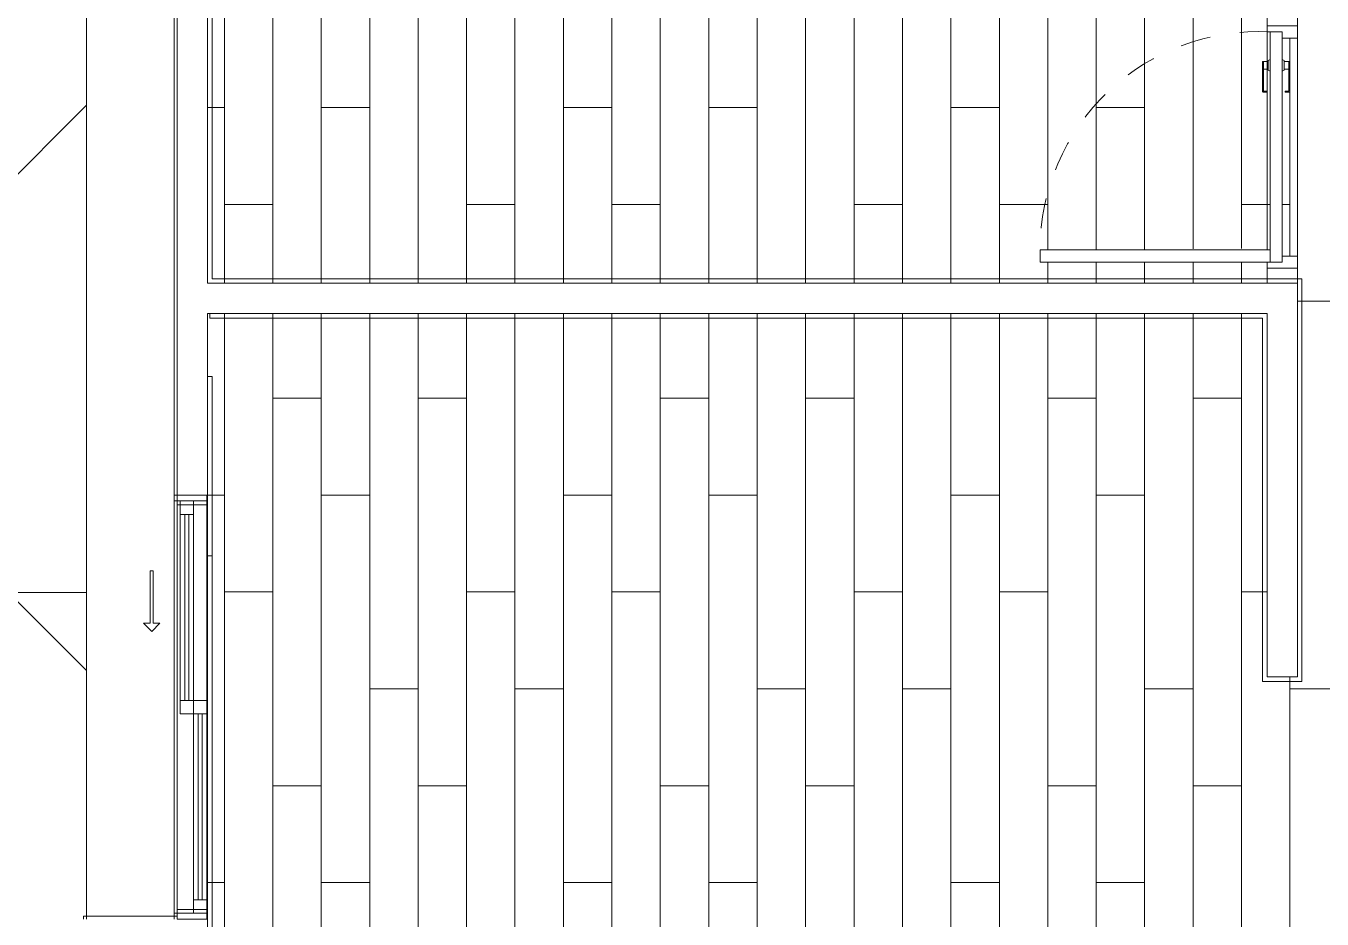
# Model space of a CAD drawing. Header units: metres. Extents: x 3856 to 4207, y -1118 to -691.
# Drawn here: x 3987.157 to 3991.438, y -989.827 to -986.877 of the extents above; entities that cross this region are included whole.
import ezdxf

# ---------------------------------------------------------------- set-up
doc = ezdxf.new("R2010")
doc.units = ezdxf.units.M
doc.linetypes.add('Derribado', pattern=[0.0048, 0.0032, -0.0016])
for name, color, linetype, lineweight in [('Detail Items', 7, 'Continuous', 9), ('Doors', 7, 'Continuous', 9), ('Floors', 7, 'Continuous', 9), ('Frame_Mullion', 7, 'Continuous', 9), ('Glass', 7, 'Continuous', 9), ('Linea de proyección', 7, 'Derribado', 9), ('Panel', 7, 'Continuous', 9), ('Surface Pattern', 7, 'Continuous', 9), ('Walls', 7, 'Continuous', 9), ('Windows', 7, 'Continuous', 9)]:
    doc.layers.add(name, color=color, linetype=linetype, lineweight=lineweight)
doc.layers.add('ROA-E00-URB-A101-MASTER_PLAN cambio estaciomientos_dwg', color=7, linetype='Continuous', lineweight=9, true_color=0x767676)

# ---------------------------------------------------------------- blocks, each defined once
blk = doc.blocks.new('COUR-VENTANA-DESLIZANTE_DOS_CUERPOS - 1_40 x 1_35cm-V216-IMPLANTACIÓN - KIT COMERCIAL')
at = {"layer": 'Detail Items'}
for p, q in [((0.2499, 0.0796), (0.2769, 0.1066)), ((0.2769, 0.1066), (0.2769, 0.0846)), ((0.2499, 0.0796), (0.2769, 0.0526)), ((0.45, 0.0846), (0.2769, 0.0846)), ((0.2769, 0.0746), (0.45, 0.0746)), ((0.2769, 0.0526), (0.2769, 0.0746)), ((0.45, 0.0746), (0.45, 0.0846))]:
    blk.add_line(p, q, dxfattribs=at)
at = {"layer": 'Frame_Mullion'}
for p, q in [((-0.7, 0.005), (-0.6809, 0.005)), ((-0.6809, 0.005), (-0.6809, -0.1029)), ((0.6809, 0.005), (0.6809, -0.1029)), ((0.7, 0.005), (0.6809, 0.005)), ((0.7, -0.005), (0.7, 0.005)), ((-0.6683, -0.005), (-0.7, -0.005)), ((-0.6683, -0.005), (-0.7, -0.005)), ((-0.7, -0.005), (-0.7, -0.1029)), ((-0.6683, -0.0585), (-0.6683, -0.005)), ((-0.6683, -0.005), (0.6682, -0.005)), ((-0.6683, -0.1029), (-0.6683, -0.005)), ((-0.0222, -0.014), (-0.0222, -0.1029)), ((0.0222, -0.014), (-0.0222, -0.014)), ((0.0222, -0.014), (-0.0222, -0.014)), ((-0.0222, -0.014), (-0.0222, -0.0585)), ((0.0222, -0.1029), (0.0222, -0.014)), ((0.0222, -0.0585), (0.0222, -0.014)), ((0.0222, -0.014), (0.6365, -0.014)), ((0.6365, -0.014), (0.6365, -0.0585)), ((0.6809, -0.014), (0.6365, -0.014)), ((0.6809, -0.014), (0.6365, -0.014)), ((0.6365, -0.014), (0.6365, -0.0585)), ((0.6682, -0.005), (0.7, -0.005)), ((0.6682, -0.1029), (0.6682, -0.005)), ((0.7, -0.005), (0.6682, -0.005)), ((0.6682, -0.005), (0.6682, -0.1029)), ((0.6809, -0.0585), (0.6809, -0.014)), ((0.7, -0.1029), (0.7, -0.005)), ((-0.6365, -0.0585), (-0.6809, -0.0585)), ((-0.6365, -0.0585), (-0.6683, -0.0585)), ((-0.6365, -0.1029), (-0.6365, -0.0585)), ((-0.6365, -0.1029), (-0.6365, -0.0585)), ((-0.6365, -0.0585), (-0.0222, -0.0585)), ((0.0222, -0.0585), (-0.0222, -0.0585)), ((0.0222, -0.0585), (-0.0222, -0.0585)), ((-0.0222, -0.0585), (-0.0222, -0.1029)), ((-0.0222, -0.0585), (0.0222, -0.0585)), ((0.0222, -0.1029), (0.0222, -0.0585)), ((0.6365, -0.0585), (0.0222, -0.0585)), ((0.6365, -0.0585), (0.6809, -0.0585)), ((0.6365, -0.0585), (0.6809, -0.0585)), ((-0.7, -0.1029), (-0.6365, -0.1029)), ((-0.6809, -0.1029), (-0.6683, -0.1029)), ((-0.6683, -0.1029), (-0.6365, -0.1029)), ((-0.0222, -0.1029), (-0.6365, -0.1029)), ((-0.0222, -0.1029), (0.0222, -0.1029)), ((-0.0222, -0.1029), (0.0222, -0.1029)), ((0.6682, -0.1029), (0.0222, -0.1029)), ((0.6809, -0.1029), (0.6682, -0.1029)), ((0.6682, -0.1029), (0.7, -0.1029))]:
    blk.add_line(p, q, dxfattribs=at)
at = {"layer": 'Glass'}
for p, q in [((0.6365, -0.0299), (0.0222, -0.0299)), ((0.0222, -0.0299), (0.0222, -0.0426)), ((0.0222, -0.0426), (0.6365, -0.0426)), ((0.6365, -0.0426), (0.6365, -0.0299)), ((-0.0222, -0.0744), (-0.6365, -0.0744)), ((-0.6365, -0.0744), (-0.6365, -0.0871)), ((-0.0222, -0.0871), (-0.0222, -0.0744)), ((-0.6365, -0.0871), (-0.0222, -0.0871))]:
    blk.add_line(p, q, dxfattribs=at)
blk = doc.blocks.new('COUR-PUERTA-SIMPLE - P-05 _ 80 cm x 210 cm-V220-IMPLANTACIÓN - KIT COMERCIAL')
at = {"layer": 'Detail Items'}
for p, q in [((0.34, -0.04), (0.38, -0.04)), ((0.34, -0.8), (0.34, -0.04)), ((0.34, -0.04), (0.34, -0.8)), ((0.38, -0.04), (0.34, -0.04)), ((0.36, -0.04), (0.36, -0.0415)), ((0.38, -0.04), (0.38, -0.8)), ((0.38, -0.8), (0.38, -0.04)), ((0.38, -0.8), (0.34, -0.8)), ((0.34, -0.8), (0.38, -0.8))]:
    blk.add_line(p, q, dxfattribs=at)
at = {"layer": 'Doors'}
for p, q in [((-0.4, 0.05), (-0.36, 0.05)), ((-0.36, 0.05), (-0.36, 0)), ((0.36, 0.05), (0.4, 0.05)), ((0.36, 0), (0.36, 0.05)), ((-0.38, 0), (-0.38, -0.05)), ((-0.36, 0), (-0.38, 0)), ((-0.2857, 0.0064), (-0.289, 0)), ((-0.2543, 0.0064), (-0.2857, 0.0064)), ((-0.2543, 0.0064), (-0.2857, 0.0064)), ((-0.2827, 0.0254), (-0.2827, 0.0222)), ((-0.27, 0.0254), (-0.2827, 0.0254)), ((-0.2827, 0.0222), (-0.27, 0.0222)), ((-0.2827, 0.0222), (-0.2827, 0.0064)), ((-0.2573, 0.0222), (-0.2827, 0.0222)), ((-0.2573, 0.0222), (-0.2827, 0.0222)), ((-0.2827, 0.0064), (-0.2573, 0.0064)), ((-0.2827, 0.0064), (-0.2573, 0.0064)), ((-0.27, 0.0254), (-0.1842, 0.0254)), ((-0.1842, 0.0254), (-0.27, 0.0254)), ((-0.27, 0.0254), (-0.27, 0.0222)), ((-0.27, 0.0222), (-0.27, 0.0254)), ((-0.27, 0.0222), (-0.1842, 0.0222)), ((-0.1842, 0.0222), (-0.27, 0.0222)), ((-0.2573, 0.0064), (-0.2573, 0.0222)), ((-0.2509, 0), (-0.2543, 0.0064)), ((-0.1842, 0.0222), (-0.1842, 0.0099)), ((-0.1842, 0.0099), (-0.1842, 0.0222)), ((-0.1842, 0.0099), (-0.1811, 0.0099)), ((-0.1811, 0.0099), (-0.1842, 0.0099)), ((-0.1811, 0.0099), (-0.1811, 0.0223)), ((-0.1811, 0.0223), (-0.1811, 0.0099)), ((-0.289, -0.04), (-0.2857, -0.0464)), ((-0.2543, -0.0464), (-0.2509, -0.04)), ((0.38, 0), (0.36, 0)), ((0.38, -0.04), (0.38, 0)), ((-0.38, -0.05), (-0.4, -0.05)), ((-0.2857, -0.0464), (-0.2543, -0.0464)), ((-0.2857, -0.0464), (-0.2543, -0.0464)), ((-0.2827, -0.0464), (-0.2827, -0.0622)), ((-0.2573, -0.0464), (-0.2827, -0.0464)), ((-0.2573, -0.0464), (-0.2827, -0.0464)), ((-0.2827, -0.0622), (-0.2827, -0.0654)), ((-0.27, -0.0622), (-0.2827, -0.0622)), ((-0.2827, -0.0622), (-0.2573, -0.0622)), ((-0.2827, -0.0622), (-0.2573, -0.0622)), ((-0.2827, -0.0654), (-0.27, -0.0654)), ((-0.27, -0.0622), (-0.1842, -0.0622)), ((-0.1842, -0.0622), (-0.27, -0.0622)), ((-0.27, -0.0654), (-0.27, -0.0622)), ((-0.27, -0.0622), (-0.27, -0.0654)), ((-0.27, -0.0654), (-0.1842, -0.0654)), ((-0.1842, -0.0654), (-0.27, -0.0654)), ((-0.2573, -0.0622), (-0.2573, -0.0464)), ((-0.1842, -0.0622), (-0.1842, -0.0499)), ((-0.1842, -0.0499), (-0.1842, -0.0622)), ((-0.1842, -0.0499), (-0.1811, -0.0499)), ((-0.1811, -0.0499), (-0.1842, -0.0499)), ((-0.1811, -0.0499), (-0.1811, -0.0623)), ((-0.1811, -0.0623), (-0.1811, -0.0499)), ((0.4, -0.05), (0.38, -0.05))]:
    blk.add_line(p, q, dxfattribs=at)
at = {"layer": 'Doors', "flags": 128}
for points in [[(-0.1842, 0.0254), (-0.1835, 0.0253), (-0.1829, 0.0251), (-0.1823, 0.0247), (-0.1818, 0.0242), (-0.1814, 0.0236), (-0.1812, 0.023), (-0.1811, 0.0223)], [(-0.1811, 0.0223), (-0.1812, 0.023), (-0.1814, 0.0236), (-0.1818, 0.0242), (-0.1823, 0.0247), (-0.1829, 0.0251), (-0.1835, 0.0253), (-0.1842, 0.0254)], [(-0.1842, -0.0654), (-0.1835, -0.0653), (-0.1829, -0.0651), (-0.1823, -0.0647), (-0.1818, -0.0642), (-0.1814, -0.0636), (-0.1812, -0.063), (-0.1811, -0.0623)], [(-0.1811, -0.0623), (-0.1812, -0.063), (-0.1814, -0.0636), (-0.1818, -0.0642), (-0.1823, -0.0647), (-0.1829, -0.0651), (-0.1835, -0.0653), (-0.1842, -0.0654)]]:
    blk.add_lwpolyline(points, dxfattribs=at)
at = {"layer": 'Linea de proyección'}
blk.add_arc((0.34, -0.0789), 0.7211, 176.9037, 270, dxfattribs=at)
at = {"layer": 'Panel'}
for p, q in [((-0.38, -0.04), (-0.38, 0)), ((-0.38, 0), (0.38, 0)), ((0.34, -0.04), (-0.38, -0.04)), ((0.38, 0), (0.38, -0.04))]:
    blk.add_line(p, q, dxfattribs=at)
blk = doc.blocks.new('EDIFICIO TIPO A_rvt-3-IMPLANTACIÓN - KIT COMERCIAL')
at = {"layer": 'Surface Pattern', "true_color": 0xdcf1d6}
h = blk.add_hatch(dxfattribs=at)
h.set_pattern_fill('FP_8', color=254, style=0, pattern_type=2)
h.set_pattern_definition([(45, (0, 0), (-1.76776695, 0), [0.9375, -3.75]), (45, (1.25, 1.25), (-1.76776695, 0), [0.9375, -3.75]), (45, (2.5, -0.375), (-1.76776695, 0), [0.3125, -2.5]), (90, (2.5, 0.625), (-0.625, 0.625), [0.625, -2.5]), (315, (2.5, 1.25), (0, 3.5355339), [0.625, -3.75]), (0, (1.25, 1.25), (2.5, 2.5), [0.375, -1.25]), (0, (-1.875, 2.5), (2.5, 2.5), [0.375, -2.5])])
h.paths.add_polyline_path([(3987.3568, -994.1273), (3987.3568, -993.5273), (3987.2068, -993.5273), (3987.2068, -991.1273), (3987.3568, -991.1273), (3987.3568, -984.1273), (3995.5576, -984.1273), (3995.5576, -983.9773), (3996.3068, -983.9773), (3996.3068, -982.6773), (3996.4068, -982.6773), (3996.4068, -983.9773), (3997.1576, -983.9773), (3997.1576, -984.1273), (4005.3568, -984.1273), (4005.3568, -991.1273), (4005.5068, -991.1273), (4005.5068, -993.5273), (4005.3568, -993.5273), (4005.3568, -994.0273), (4007.4068, -994.0273), (4007.4068, -987.4127), (4006.7947, -987.0231), (4007.4068, -986.7291), (4007.4068, -982.5773), (3985.3068, -982.5773), (3985.3068, -994.1273), (3986.6166, -994.1273)])
at = {"layer": 'Surface Pattern', "true_color": 0x808080}
h = blk.add_hatch(dxfattribs=at)
h.set_pattern_fill('FP_72', color=8, style=0, pattern_type=2)
h.set_pattern_definition([(90, (1951.012, -977.227), (-0.16, 1e-17), []), (180, (1951.012, -977.227), (-0.32, -0.32), [0.16, -1.12]), (180, (1950.852, -976.587), (-0.32, -0.32), [0.16, -1.12])])
h.paths.add_polyline_path([(3988.4483, -996.0273), (3991.2568, -996.0273), (3991.2568, -993.5423), (3991.1218, -993.5423), (3991.1218, -991.7423), (3991.2568, -991.7423), (3991.2568, -991.6273), (3993.7318, -991.6273), (3993.7318, -991.6073), (3992.7818, -991.6073), (3992.7818, -991.5673), (3993.7318, -991.5673), (3993.7318, -990.3273), (3992.4568, -990.3273), (3992.4568, -990.6273), (3992.3568, -990.6273), (3992.3568, -987.6873), (3992.4068, -987.6873), (3992.4068, -986.8673), (3992.3568, -986.8673), (3992.3568, -986.8273), (3991.3568, -986.8273), (3991.3568, -986.9173), (3991.3068, -986.9173), (3991.3068, -987.6373), (3991.3568, -987.6373), (3991.3568, -989.0273), (3991.2568, -989.0273), (3991.2568, -987.8273), (3987.7568, -987.8273), (3987.7568, -996.0273), (3987.8434, -996.0273)])
h.paths.add_polyline_path([(3989.3434, -995.9513), (3987.8434, -995.9513), (3987.8434, -993.6366), (3988.6434, -993.6366), (3988.6434, -995.1513), (3989.3434, -995.1513), (3989.3434, -995.2608)])
h.paths.add_polyline_path([(3989.3434, -994.6273), (3989.2881, -994.6273), (3989.2881, -994.1273), (3989.8881, -994.1273), (3989.8881, -994.6273)])
h.paths.add_polyline_path([(3989.2835, -992.0273), (3988.4068, -992.0273), (3988.4068, -991.3273), (3990.0068, -991.3273), (3990.0068, -992.0273)])
h.paths.add_polyline_path([(3993.0568, -990.2273), (3994.1576, -990.2173), (3994.1576, -987.8273), (3993.0568, -987.8273), (3993.0568, -990.1143), (3994.1568, -990.1143), (3994.1568, -990.1293), (3993.0568, -990.1293), (3993.0568, -990.2173)])
h.paths.add_polyline_path([(3987.7568, -987.7273), (3991.2568, -987.7273), (3991.2568, -987.6573), (3990.5068, -987.6573), (3990.5068, -987.6173), (3991.2668, -987.6116), (3991.2568, -986.8273), (3990.6568, -986.8273), (3990.6495, -986.7298), (3990.6318, -986.7273), (3990.6403, -986.7148), (3990.6568, -986.7148), (3990.6568, -984.5273), (3987.7568, -984.5273), (3987.7568, -986.855)])
h.paths.add_polyline_path([(3996.3068, -987.7273), (3996.3068, -984.5273), (3992.9568, -984.5273), (3992.9568, -986.8273), (3992.4568, -986.8273), (3992.4468, -987.6673), (3993.3068, -987.6673), (3993.3068, -987.7073), (3992.4568, -987.7073), (3992.4568, -987.7273), (3996.1862, -987.7273)])
h.paths.add_polyline_path([(3995.9507, -987.295), (3995.7862, -987.295), (3995.7862, -986.895), (3996.1862, -986.895), (3996.1862, -987.295)])
h.paths.add_polyline_path([(3994.2862, -986.795), (3994.2862, -985.195), (3996.1862, -985.195), (3996.1862, -986.795), (3994.6173, -986.795)])
h.paths.add_polyline_path([(3989.2835, -986.5273), (3988.3981, -986.5273), (3988.3981, -984.6273), (3989.7981, -984.6273), (3989.7981, -986.5273)])
h.paths.add_polyline_path([(3996.1862, -985.095), (3995.7862, -985.095), (3995.7862, -984.695), (3996.1862, -984.695), (3996.1862, -984.7068)])
h.paths.add_polyline_path([(3990.2878, -985.0273), (3989.8878, -985.0273), (3989.8885, -984.6273), (3990.2878, -984.6273)])
h.paths.add_polyline_path([(3988.2878, -985.0273), (3987.8878, -985.0273), (3987.8886, -984.6273), (3988.2878, -984.6273), (3988.2878, -984.9302)])
at = {"layer": 'Floors'}
for p, q in [((3987.3568, -989.8273), (3987.3568, -984.1273)), ((3987.7568, -984.5273), (3987.7568, -987.7273)), ((3987.7568, -987.7273), (3991.2568, -987.7273)), ((3991.3568, -987.7273), (3991.3568, -989.0273)), ((3991.2568, -987.8273), (3987.7568, -987.8273)), ((3987.7568, -987.8273), (3987.7568, -991.1273)), ((3991.2568, -989.0273), (3991.2568, -987.8273)), ((3991.3568, -989.0273), (3991.2568, -989.0273))]:
    blk.add_line(p, q, dxfattribs=at)
at = {"layer": 'Walls', "lineweight": 18}
for p, q in [((3987.6468, -986.7223), (3987.6468, -988.4273)), ((3987.6568, -988.4273), (3987.6568, -986.7223)), ((3987.7568, -986.7223), (3987.7568, -987.7273)), ((3987.7718, -987.7123), (3987.7718, -986.7223)), ((3991.2568, -986.8423), (3991.2568, -986.8773)), ((3991.3568, -986.8773), (3991.3568, -986.8273)), ((3991.2568, -986.8773), (3991.3568, -986.8773)), ((3991.3568, -987.6773), (3991.2568, -987.6773)), ((3991.2568, -987.6773), (3991.2568, -987.7273)), ((3991.3568, -987.7273), (3991.3568, -987.6773)), ((3987.7568, -987.7273), (3987.7718, -987.7273)), ((3991.3718, -987.7123), (3987.7718, -987.7123)), ((3987.7718, -987.7273), (3991.3568, -987.7273)), ((3991.2568, -987.7273), (3991.3568, -987.7273)), ((3991.3568, -987.7273), (3991.3568, -989.0273)), ((3991.3718, -987.7273), (3991.3718, -987.7123)), ((3991.3718, -989.0423), (3991.3718, -987.7273)), ((3991.2418, -987.8273), (3987.7643, -987.8273)), ((3987.7643, -987.8273), (3987.7643, -987.8423)), ((3991.2568, -987.8273), (3991.2418, -987.8273)), ((3991.2568, -989.0273), (3991.2568, -987.8273)), ((3987.7643, -987.8423), (3991.2418, -987.8423)), ((3991.2418, -987.8423), (3991.2418, -989.0273)), ((3987.7568, -988.0348), (3987.7568, -988.6273)), ((3987.7718, -988.0348), (3987.7568, -988.0348)), ((3987.7718, -988.6273), (3987.7718, -988.0348)), ((3987.6468, -988.4273), (3987.6568, -988.4273)), ((3987.7568, -988.6273), (3987.7718, -988.6273)), ((3991.2418, -989.0273), (3991.2418, -989.0423)), ((3991.2418, -989.0423), (3991.3568, -989.0423)), ((3991.3568, -989.0273), (3991.2568, -989.0273)), ((3991.3568, -989.0423), (3991.3718, -989.0423)), ((3987.6568, -989.8173), (3987.3468, -989.8173)), ((3987.3468, -989.8173), (3987.3468, -989.8273)), ((3987.6568, -989.8273), (3987.6568, -989.8173))]:
    blk.add_line(p, q, dxfattribs=at)
at = {"layer": 'Walls'}
for p, q in [((3991.2568, -987.6173), (3991.2568, -986.8973)), ((3991.3568, -986.9173), (3991.3568, -987.6373)), ((3987.6468, -988.4273), (3987.6468, -989.8173)), ((3987.6468, -989.8173), (3987.6468, -988.4273)), ((3987.6568, -988.4273), (3987.6468, -988.4273)), ((3987.7568, -990.0273), (3987.7568, -988.6273)), ((3987.7718, -988.6273), (3987.7568, -988.6273)), ((3987.7718, -988.6273), (3987.7718, -990.0273)), ((3987.6468, -989.8173), (3987.6568, -989.8173))]:
    blk.add_line(p, q, dxfattribs=at)
at = {"layer": 'Doors', "lineweight": 9, "rotation": 270}
blk.add_blockref('COUR-PUERTA-SIMPLE - P-05 _ 80 cm x 210 cm-V220-IMPLANTACIÓN - KIT COMERCIAL', (3991.3068, -987.2773), dxfattribs=at)
at = {"layer": 'Windows', "lineweight": 9, "rotation": 90}
blk.add_blockref('COUR-VENTANA-DESLIZANTE_DOS_CUERPOS - 1_40 x 1_35cm-V216-IMPLANTACIÓN - KIT COMERCIAL', (3987.6518, -989.1273), dxfattribs=at)
blk = doc.blocks.new('ROA-E00-URB-A101-MASTER_PLAN cambio estaciomientos_dwg_COUR-VENTANA-DESLIZANTE_DOS_CUERPOS - 1_40 x 1_35cm-11433063-Master Plan - Etapa 1-V578-IMPLANTACIÓN - KIT COMERCIAL')
at = {"layer": 'Detail Items', "flags": 128}
blk.add_lwpolyline([(0.2769, 0.0526), (0.2499, 0.0796), (0.2769, 0.1066), (0.2769, 0.0846), (0.45, 0.0846), (0.45, 0.0746), (0.2769, 0.0746)], close=True, dxfattribs=at)
at = {"layer": 'Frame_Mullion'}
blk.add_line((-0.7, 0.005), (-0.681, 0.005), dxfattribs=at)
at = {"layer": 'Frame_Mullion', "flags": 128}
blk.add_lwpolyline([(0.7, -0.005), (0.7, 0.005), (0.6809, 0.005)], dxfattribs=at)
blk = doc.blocks.new('ROA-E00-URB-A101-MASTER_PLAN cambio estaciomientos_dwg_ROA-E01-ARQ-R23_rvt-3-Master Plan - Etapa 1-7986584-IMPLANTACIÓN - KIT COMERCIAL')
at = {"layer": 'Walls', "flags": 128}
blk.add_lwpolyline([(988.4273, 3987.6568), (986.7223, 3987.6568), (986.7223, 3987.6468), (988.4273, 3987.6468)], close=True, dxfattribs=at)
blk.add_lwpolyline([(988.4273, 3987.6468), (989.8273, 3987.6468), (988.4273, 3987.6468), (988.4273, 3987.6568)], dxfattribs=at)
at = {"rotation": 180}
blk.add_blockref('ROA-E00-URB-A101-MASTER_PLAN cambio estaciomientos_dwg_COUR-VENTANA-DESLIZANTE_DOS_CUERPOS - 1_40 x 1_35cm-11433063-Master Plan - Etapa 1-V578-IMPLANTACIÓN - KIT COMERCIAL', (989.1273, 3987.6518), dxfattribs=at)
blk = doc.blocks.new('ROA-E00-URB-A101-MASTER_PLAN cambio estaciomientos_dwg_ROA-E01-EST-R23_rvt-3-Master Plan - Etapa 1-7986862-IMPLANTACIÓN - KIT COMERCIAL')
at = {"layer": 'Walls'}
blk.add_line((986.7223, 3987.6568), (988.4273, 3987.6568), dxfattribs=at)
blk = doc.blocks.new('ROA-E00-URB-A101-MASTER_PLAN cambio estaciomientos_dwg-7942325-IMPLANTACIÓN - KIT COMERCIAL')
for name in ['ROA-E00-URB-A101-MASTER_PLAN cambio estaciomientos_dwg_ROA-E01-EST-R23_rvt-3-Master Plan - Etapa 1-7986862-IMPLANTACIÓN - KIT COMERCIAL', 'ROA-E00-URB-A101-MASTER_PLAN cambio estaciomientos_dwg_ROA-E01-ARQ-R23_rvt-3-Master Plan - Etapa 1-7986584-IMPLANTACIÓN - KIT COMERCIAL']:
    blk.add_blockref(name, (0, 0))

msp = doc.modelspace()

# ---------------------------------------------------------------- block references
at = {"lineweight": 5}
msp.add_blockref('EDIFICIO TIPO A_rvt-3-IMPLANTACIÓN - KIT COMERCIAL', (0, 0), dxfattribs=at)
at = {"layer": 'ROA-E00-URB-A101-MASTER_PLAN cambio estaciomientos_dwg', "color": 7, "rotation": 269.9999999999999}
msp.add_blockref('ROA-E00-URB-A101-MASTER_PLAN cambio estaciomientos_dwg-7942325-IMPLANTACIÓN - KIT COMERCIAL', (0, 0), dxfattribs=at)

doc.saveas('drawing.dxf')
